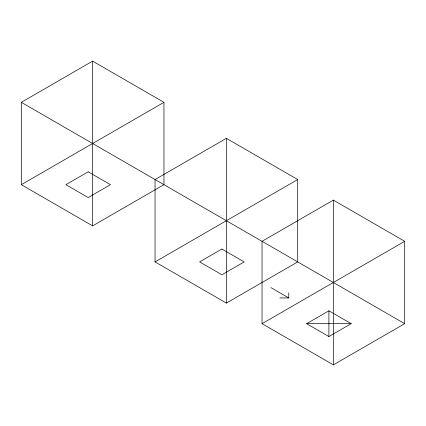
<?xml version="1.0" encoding="UTF-8"?>
<svg xmlns="http://www.w3.org/2000/svg" width="426" height="426" viewBox="0 0 426 426"><rect width="100%" height="100%" fill="white"/><g stroke="black" fill="none" stroke-linecap="round" stroke-linejoin="round"><path stroke-width="0.64" d="M21.3 102.32L92.628 61.142L163.962 102.32L163.962 184.687L92.628 225.871L21.3 184.687L21.3 102.32L404.7 323.68L404.7 241.313L333.372 200.129L262.038 241.313L262.038 323.68L333.372 364.858L404.7 323.68M21.3 184.687L163.962 102.32M226.376 138.354L155.043 179.538L155.043 261.905L226.376 303.088L297.705 261.905L297.705 179.538L226.376 138.354L226.376 303.088M155.043 261.905L297.705 179.538M262.038 323.68L404.7 241.313M306.619 323.68L328.909 310.81L351.2 323.68L328.909 336.545L306.619 323.68L351.2 323.68M279.871 297.939L288.791 297.939L288.791 292.79M270.957 287.646L288.791 297.939M333.372 200.129L333.372 364.858M328.909 310.81L328.909 336.545M92.628 61.142L92.628 225.871M88.171 171.816L65.881 184.687L88.171 197.557L110.462 184.687L88.171 171.816M221.914 249.034L199.624 261.905L221.914 274.775L244.204 261.905L221.914 249.034"/></g></svg>
